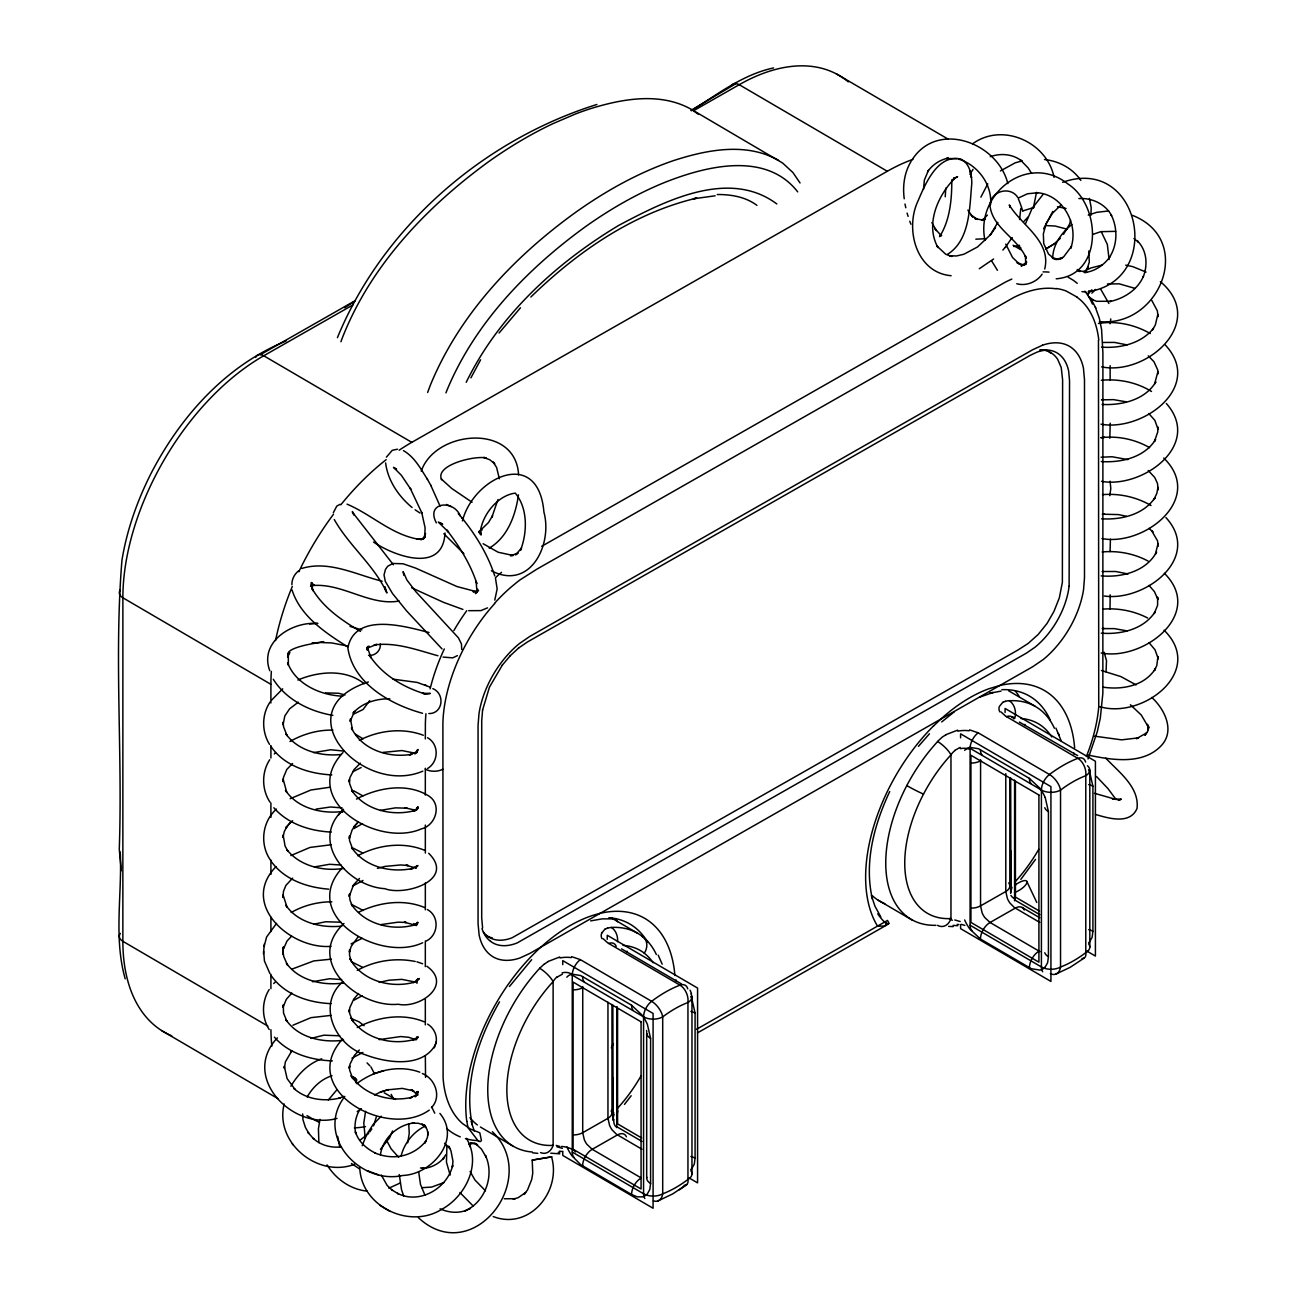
<?xml version="1.0" encoding="UTF-8"?>
<svg xmlns="http://www.w3.org/2000/svg" width="1297" height="1297" viewBox="0 0 1297 1297"><rect width="100%" height="100%" fill="white"/><g stroke="black" fill="none" stroke-linecap="round" stroke-linejoin="round"><path stroke-width="1.5" d="M270.911 931.522L270.911 917.255M270.911 817.321L270.911 803.038M270.911 758.015L270.911 745.726M425.319 966.638L425.335 940.99M425.335 909.862L425.335 883.046M425.319 795.077L425.335 768.246M425.319 738.917L425.384 723.71A166.146 96.529 -59.7 0 1 425.627 717.825A138.536 80.479 -59.7 0 1 425.935 713.723M494.66 603.608A126.166 73.297 -59.7 0 0 443.088 718.635A149.982 87.142 -59.7 0 0 442.893 724.018L443.104 1077.969A126.976 73.767 -59.7 0 0 462.591 1123.607L470.519 1129.103L479.809 1132.784L481.43 1140.549L480.328 1141.636L477.782 1140.841M611.973 1112.81L611.973 1004.494M646.684 1177.968L646.684 1032.898A13.521 7.814 0 0 0 650.591 1038.427L650.591 1183.496L649.797 1189.479L647.365 1193.872A28.518 16.358 60.3 0 1 642.128 1196.904L637.119 1196.807L631.574 1194.472L580.699 1164.657L572.042 1155.919A28.518 16.358 60.3 0 1 566.805 1146.775M691.966 996.988L691.966 1173.931M923.48 189.378L924.372 180.024L928.441 170.361L927.533 171.82C932.332 164.735 939.952 159.709 948.35 158.104L946.534 158.493L957.137 158.688M1089.804 770.191L1089.804 947.118M425.335 1055.693L425.546 1077.385M612.849 1120.138L613.108 1077.92L612.849 1119.538M1010.687 893.341L1010.947 851.043L1010.687 892.725M271.349 671.36A198.003 115.028 -59.7 0 0 270.911 684.33L270.895 702.958M1020.755 208.541L1019.604 219.533M120.248 852.016C122.258 894.087 113.471 937.585 125.193 978.797M416.759 750.347L416.726 752.746L418.056 749.504L414.862 753.914L417.326 751.612L409.317 754.951L411.83 754.254C389.1 758.372 361.863 749.909 351.438 727.893L352.444 729.903L350.482 718.765L350.093 721.391L354.632 711.372L353.043 713.139C362.139 702.812 376.406 698.564 389.83 698.824M416.759 807.836L416.726 809.928L418.023 806.669L415.575 810.576L418.072 808.193L412.608 811.257L415.348 810.447C392.926 816.624 364.879 810.495 351.6 790.149L352.8 791.981L349.671 783.842L349.379 779.529L349.217 782.042L349.931 777.616L354.065 769.559L360.388 763.155M461.732 649.489L461.44 643.896L458.425 637.848L415.883 591.74L406.901 580.018L403.108 571.555L403.821 575.301M631.574 1194.472A13.521 7.863 -59.7 0 1 641.204 1177.935L592.226 1149.304L586.941 1144.343A14.267 8.187 60.3 0 1 584.331 1139.771L582.71 1132.703L582.742 986.547M690.734 996.534A28.518 16.358 60.3 0 1 691.852 998.917L695.079 1013.07L695.079 1158.14L694.284 1164.122L691.852 1168.5A28.518 16.358 60.3 0 1 690.734 1169.586M1039.983 951.658L990.065 922.491L984.78 917.546A14.267 8.187 60.3 0 1 982.169 912.958L980.548 905.89L980.581 759.75M1036.498 192.459L1033.32 208.039M1045.204 797.477L1048.43 811.63L1048.43 956.683L1047.636 962.682L1045.204 967.059M1088.572 769.737A28.518 16.358 60.3 0 1 1089.691 772.12L1092.917 786.258L1092.917 931.327L1092.123 937.309L1089.691 941.703A28.518 16.358 60.3 0 1 1088.572 942.773M990.616 204.569C992.302 184.628 977.76 164.93 958.888 159.207M1090.939 215.302L1091.199 207.666L1089.448 198.409M291.857 584.704C291.776 579.256 294.516 573.663 299.072 570.583M1109.113 259.562L1107.346 244.468L1101.445 232.082M945.237 196.787L945.756 188.114M482.597 709.864L481.722 720.613L481.706 917.936L482.597 927.89M283.443 947.005L282.827 954.17L283.443 947.005L283.216 949.501L287.042 940.974L291.663 936.126M264.118 946.486L266.598 937.018L276.537 923.399M269.922 973.577L264.426 960.98L263.664 951.236M263.437 953.781L264.329 944.005M1069.117 586.179L1069.539 380.686L1068.663 371.185A61.397 35.668 -59.7 0 0 1059.082 354.292A59.192 34.387 -59.7 0 0 1054.558 351.649A61.202 35.554 -59.7 0 0 1040.389 350.401M1106.065 671.878L1106.503 660.676L1104.12 652.213M444.984 532.937C443.136 574.117 394.223 556.089 373.568 542.081M1110.135 380.297L1110.135 365.673M446.881 1146.516L446.46 1162.209L450.14 1175.05M356.059 1082.898L356.529 1079.363L356.253 1082.46L355.232 1078.115L356.48 1081.066L353.384 1077.013L355.654 1078.861L350.725 1075.943M1109.794 495.681L1110.799 488.531L1110.086 481.187M1110.07 323.747L1110.767 318.932M1110.005 609.25L1110.2 594.837M469.887 1146.678L470.519 1142.706M518.46 494.854C515.622 515.039 507.711 537.282 489.196 548.145M319.986 1119.392L318.43 1128.779L318.867 1142.657M1110.07 551.598L1110.427 539.212M284.173 1103.958C274.364 1142.738 317.96 1178.308 354.648 1164.268M380.394 1154.768C382.891 1137.988 397.709 1124.661 414.424 1122.894L412.138 1123.105L418.461 1123.283L424.395 1125.391L421.914 1124.077L425.951 1127.45L424.33 1124.872L427.151 1129.703L428.172 1134.843L428.059 1132.022L427.41 1137.518L424.832 1143.127L426.016 1140.987C413.257 1156.648 392.959 1160.685 374.849 1152.903L375.644 1153.195C366.581 1148.866 358.426 1141.668 355.427 1131.811L355.751 1133.61C353.87 1125.229 355.605 1116.231 360.161 1108.984M1044.734 269.014C1051.478 241.226 1021.598 225.516 1009.261 204.958L1010.071 207.358L1009.828 205.575M421.233 471.184C435.062 430.199 515.849 422.692 518.589 474.848M376.325 1116.944L373.552 1125.877M482.565 710.091L489.455 687.167L502.296 665.15M1088.151 294.808L1089.058 290.852L1088.053 293.933L1091.863 289.782M365.576 1111.318L363.792 1123.105L365.203 1138.134M1109.81 438.256L1110.216 423.195M407.696 1142.852L409.252 1133.27L408.717 1123.915M1070.592 220.295L1069.539 224.203L1063.524 234.271M497.951 499.556L491.952 517.081L492.568 515.784L488.466 522.561L479.355 531.397L481.998 529.906L479.258 531.203M333.313 512.737L336.782 506.106L340.122 504.274M601.63 933.11L605.083 928.976M462.429 520.908C473.551 477.183 538.417 446.492 543.913 512.088C552.814 544.724 530.116 591.027 491.368 570.745M1052.807 211.443L1043.566 228.823M342.765 981.716C316.29 1004.997 335.356 1045.577 365.154 1054.72C386.49 1062.843 421.963 1068.339 435.289 1044.928M435.419 1044.555C438.305 1037.13 434.365 1028.116 427.621 1024.127M434.3 1047.83L436.44 1041.604M494.773 600.122L497.156 588.935L495.486 578.235M401.065 1156.146C404.259 1143.079 413.289 1131.908 425.335 1125.974M337.415 337.674C382.81 226.991 483.311 140.027 596.912 104.473M1025.408 223.959L1032.153 208.347L1042.804 194.745M416.483 925.474L417.699 922.199L415.494 925.247L417.91 922.799L413.435 925.377L416.224 924.453C393.461 931.505 364.781 924.874 351.309 904.155L352.427 906.036L349.979 900.183L349.428 894.022L349.185 896.535L353.481 884.992L359.48 878.458M1088.021 758.923L1097.311 731.605L1100.31 718.116L1102.855 693.295L1102.904 352.93L1101.575 329.422L1099.305 318.219L1095.349 307.194M980.872 197.144L987.779 183.866M614.162 1114.172L613.092 1117.609L612.849 1005.191M1012 887.375L1010.93 890.812L1010.687 777.941M362.171 1145.754L366.678 1134.583L372.969 1124.71L381.205 1116.198M392.569 1130.984L389.554 1137.891L380.459 1149.272M889.693 791.575C874.194 824.633 863.915 862.521 872.395 898.918M470.892 377.881L480.603 359.82M369.742 700.558L363.095 709.491L353.433 714.161M466.207 382.323C498.713 315.641 555.667 263.34 618.572 225.483C664.275 201.165 728.882 168.107 776.838 203.969M994.637 228.726L995.512 227.461L990.114 235.292L997.896 222.354M911.126 161.363C904.301 172.469 902.517 186.022 904.236 198.781M269.192 989.498C261.654 1001.479 261.556 1017.529 269.192 1029.51M269.711 759.75C261.443 772.299 261.718 789.743 270.019 802.195M499.507 1001.851C478.382 1038.573 463.596 1082.249 472.238 1124.856M386.393 457.16L392.261 450.318L397.482 449.2M270.295 701.758C261.589 714.177 261.605 731.589 269.517 744.397M344.791 1096.5C314.441 1135.913 360.08 1185.053 402.832 1175.471C431.739 1174.45 461.781 1139.593 439.894 1113.41M969.913 174.349L973.026 169.34M1085.605 271.089L1088.313 266.793L1087.324 268.414L1089.285 262.091L1088.815 250.97M343.446 809.441C308.654 841.072 347.564 886.435 384.804 888.672C405.215 896.389 455.879 880.096 428.707 853.296M290.885 1086.27C297.921 1074.24 308.329 1063.524 321.705 1058.806M307.194 1096.97C312.642 1087.275 321.234 1079.136 331.967 1075.732M354.94 825.686L352.135 829.95L349.331 838.446L349.525 835.933L349.525 840.521L352.752 849.324L351.6 847.46C364.538 867.044 391.029 873.238 412.981 868.358L410.436 869.152L417.958 865.537L415.494 867.936L417.342 865.731M328.319 1100.034L337.009 1089.626M1035.541 859.376L1020.82 879.382M1002.84 250.078L1005.807 246.689M1011.238 238.843L1012.098 237.578L1005.337 247.387M369.694 1131.924L371.817 1128.925M445.941 1154.703L442.731 1159.064L443.979 1157.799C438.483 1164.058 430.539 1168.386 422.076 1168.305L423.827 1168.305L420.471 1167.948M987.39 215.091L982.396 220.441L984.699 218.545L981.732 219.906L974.906 218.545L977.614 219.42L971.113 215.075L972.863 217.085L967.87 210.114M509.429 986.547L531.64 959.699M624.473 1104.396L631.169 1095.738M912.034 159.904C937.423 119.891 997.879 142.702 1007.834 183.607M417.294 1037.665L415.899 1039.448L418.283 1036.935L412.9 1040.032L415.64 1039.059C393.299 1045.901 365.705 1039.319 351.892 1019.653L352.93 1021.533L349.736 1013.67L349.444 1009.601L349.136 1012.114L349.817 1007.607L353.757 999.095L358.523 993.534M1042.156 274.121C1036.708 282.114 1026.17 286.329 1016.751 283.751M431.415 1107.622C441.985 1097.116 435.306 1078.682 422.352 1073.511M499.053 333.037L520.47 307.794M342.732 867.32C297.97 915.309 379.664 963.152 422.692 942.741M274.332 753.995L275.499 752.6M342.635 1038.929C296.446 1089.788 387.544 1140.16 429.258 1110.102M271.576 700.153L282.714 688.82M502.247 665.215L510.37 655.601M342.992 752.552C298.391 800.152 377.767 848.011 421.233 828.929C435.792 825.573 442.358 804.497 428.675 795.92C407.145 782.496 377.816 787.457 356.48 799.098M276.456 809.085C261.978 821.795 259.481 844.898 270.733 860.478M285.632 828.037L291.274 821.568L285.632 828.037L286.977 826.481L284.254 831.604L283.005 837.489L283.151 834.96L285.064 846.049L287.966 851.367L286.864 849.632C299.915 866.218 323.585 871.681 343.689 868.39M918.438 746.342L929.463 733.762M343.381 809.506L338.501 814.986M358.28 936.612L351.179 946.437L349.396 952.144L349.655 949.663L349.525 955.208L351.082 960.688L349.931 958.678C362.074 981.57 392.715 989.108 416.272 981.634L413.5 982.575L419.336 978.522L416.856 981.083L417.926 978.651L416.742 981.942L416.661 979.624L416.953 983.304M343.948 923.496C303.936 960.623 357.405 1008.207 398.244 1004.251C419.693 1008.904 453.22 985.023 426.843 966.233M276.066 866.574C239.086 904.414 290.771 949.696 331.059 946.34M494.53 603.332L498.259 599.295A127.592 74.124 -59.7 0 1 511.618 586.649L516.952 582.256A105.997 61.575 -59.7 0 1 520.113 579.824L536.99 569.107L1013.654 297.532A125.469 72.891 -59.7 0 1 1056.001 288.777M990.584 234.611L977.549 246.949L963.882 254.244L956.521 255.963L949.582 255.768L951.868 256.449L945.74 254.261L936.629 245.765L937.99 247.565C924.874 224.381 937.926 194.988 955.322 177.721L952.76 179.667L957.624 176.7L954.641 177.916M1024.16 221.187L1027.986 217.085M277.412 1037.843C240.172 1076.834 292.636 1130.919 336.993 1118.436M290.804 1051.899L291.841 1050.846L285.372 1061.854L284.351 1068.388L284.286 1066.296L287.107 1078.601L295.084 1089.48L294.03 1088.572C306.368 1099.678 324.509 1101.883 340.187 1097.943L338.793 1098.381L343.916 1096.37M1091.863 293.171L1095.543 289.442M273.732 983.548L275.045 982.218M933.483 726.061L940.698 719.203A147.712 85.829 -59.7 0 1 988.784 688.788L999.76 685.513A147.372 85.618 -59.7 0 1 1074.629 747.737M291.825 993.064L286.28 999.403L283.054 1007.331L283.313 1004.835L283.524 1013.054L286.945 1021.436L285.891 1019.588C298.083 1037.973 322.969 1043.047 343.608 1040.178M532.208 1160.102L551.647 1156.843L532.208 1160.102L532.759 1173.088L531.738 1179.443L527.539 1189.916L524.264 1194.229L525.707 1192.527L518.038 1197.747L513.174 1199.093L515.185 1198.72L504.29 1198.768M530.846 297.029C577.246 251.861 633.082 213.146 696.862 198.052L693.409 198.798L715.15 195.798M427.621 768.489C438.856 761.712 439.213 744.251 427.556 737.734M292.571 763.495L286.815 769.429L283.476 777.357L283.005 781.605L283.119 779.059L286.669 792.127L285.47 790.327C297.597 808.582 322.467 814.273 343.121 811.419L340.754 812.084L343.786 811.225M510.256 655.715L518.784 647.868M359.301 1050.003L354.405 1055.385L350.077 1064.01L349.217 1068.339L349.574 1065.842L349.655 1070.252L352.768 1078.585L351.763 1076.672C364.862 1095.365 390.592 1102.628 412.251 1097.181L409.82 1098.105L417.326 1094.328L418.007 1091.474L417.099 1094.717L416.775 1091.636L417.342 1095.09L416.029 1092.333L417.91 1095.025L411.262 1089.61L413.808 1090.923L402.313 1088.394L387.641 1089.837L380.264 1092.106L388.484 1089.561L387.641 1089.837M541.011 947.053L543.297 945.01A147.453 85.667 -59.7 0 1 599.619 913.493M368.624 1133.432L359.836 1140.387M1053.861 244.112L1045.852 248.992L1053.861 244.112L1060.314 238.324M292.668 878.118L285.907 885.397L283.476 891.315L282.924 897.508L283.103 894.979L286.994 907.057L285.875 905.241C297.856 922.88 321.591 928.214 341.743 926.123M501.55 572.334L500.804 572.966A139.687 81.16 -59.7 0 0 495.438 577.716M1071.857 224.527C1061.546 232.747 1052.726 244.809 1052.71 258.476M1061.335 204.699L1052.548 213.162L1046.225 223.424L1043.339 233.882L1043.728 243.609L1048.527 254.082L1054.704 259.124L1052.207 257.795L1058.806 259.368L1055.79 259.465L1062.519 257.584L1060.2 259.043L1063.735 256.741L1071.533 246.333L1070.69 248.311C1079.477 224.916 1062.373 193.626 1036.222 192.702L1037.843 192.702L1027.435 193.788L1018.68 197.874M993.615 258.978L979.284 268.738M290.155 822.865L292.684 820.79M544.254 964.06L539.698 968.275A13.537 3.907 42.7 0 1 553.122 981.683L553.122 1145.381A13.521 10.263 86.7 0 1 540.573 1152.579M941.703 721.943L954.17 711.923M457.419 655.634L452.75 657.855L443.071 657.093M556.964 977.192L562.347 974.209M954.803 750.379L960.185 747.396M362.09 938.315L351.098 943.892M356.837 1083.66C374.12 1070.203 398.876 1064.48 419.806 1072.197M362.917 1052.434L351.957 1058.157M1000.409 170.945L1015.259 162.79L1022.376 160.877M657.984 1200.925L672.689 1193.921L686.81 1184.501M1084.097 958.094L1070.171 967.319L1055.823 974.112M362.56 823.595L353.951 828.54M679.401 1189.771L686.259 1184.891M469.092 1208.95L470.26 1208.415L464.585 1211.106C485.078 1202.449 494.838 1175.585 485.467 1155.53L486.229 1157.216L481.382 1149.012L475.14 1143.354L477.572 1144.781L471.265 1142.884M362.998 880.452L352.508 886.127M357.178 1111.594L361.377 1108.708M426.227 941.055C438.548 935.04 439.748 916.217 427.329 909.537M469.109 1144.684L471.508 1143.046L468.639 1144.392L474.507 1143.014M518.605 647.997L527.539 641.918L1030.191 355.362C1037.649 351.892 1037.503 351.357 1045.82 350.06M362.09 995.788L353.87 1000.246M298.31 702.18L289.685 708.746L284.837 715.895L283.07 724.796L283.119 722.267L283.605 726.936L287.075 735.642L285.859 733.891C297.953 750.866 321.251 756.621 341.111 754.497M691.204 110.78C717.403 94.405 742.727 74.513 773.612 67.914M344.613 307.746L354.648 301.358M972.62 143.805C1002.451 122.015 1047.036 142.022 1054.088 177.365M290.155 798.725L310.907 790.003L329.406 787.311M361.133 767.532L352.881 771.699M290.852 855.582L310.032 847.427L331.14 844.752M357.794 855.761C377.686 844.785 403.172 841.51 424.508 850.248M1002.921 702.18L999.468 706.314A26.734 11.9 11.8 0 0 999.825 711.875M691.139 110.277L736.031 83.543M358.62 912.261C378.708 902.226 403.626 898.724 424.735 907.592M289.944 741.527C302.898 734.07 317.895 729.773 332.891 730.13M260.535 354.616L354.778 300.872M352.897 304.957L263.745 355.783A12.37 7.101 60.3 0 0 255.655 357.437M693.782 110.618L739.225 84.694A197.906 114.979 -59.7 0 1 848.287 81.873M399.136 450.221A198.003 115.028 -59.7 0 1 411.798 442.342L887.294 171.269A198.003 115.028 -59.7 0 1 912.926 159.353M696.521 1029.315L887.488 920.432L889.094 923.415M697.527 1032.866L888.672 923.902M541.708 546.313L1005.386 282.114A137.709 80.009 -59.7 0 1 1011.838 279.082M945.999 734.621L957.608 730.179M548.177 961.434L559.769 956.975M359.334 740.392C378.659 730.243 402.67 727.504 423.325 735.253M357.291 970.383C374.655 960.623 395.731 957.494 415.235 961.482M357.291 1027.516C377.362 1016.864 402.767 1012.925 424.184 1021.793M478.577 590.638L475.594 592.194L477.636 590.751L475.448 593.604L477.734 589.227L477.037 592.47L476.112 581.299L476.842 583.634C470.519 564 459.365 546.215 446.784 530.019L448.535 532.094L438.273 522.043L442.666 524.134L439.31 522.545M487.526 607.871L480.895 610.611L468.687 610.676M291.177 912.504C303.498 905.468 317.668 901.788 331.854 901.804M400.238 1182.994L388.808 1188.214M292.911 1025.246L310.94 1017.659L331.043 1015.389M286.037 341.03C225.629 365.657 180.137 416.921 150.776 473.956C137.142 501.096 126.895 530.068 121.967 560.093C114.039 656.104 122.664 753.006 119.275 849.243L121.302 870.709M374.476 1095.008L380.605 1091.993M292.36 968.972L313.761 960.931L331.432 959.148M443.996 1182.54L431.674 1187.079L421.882 1187.695M1083.498 271.478L1090.972 267.96L1101.915 265.123M947.296 254.455C970.205 240.415 969.475 207.488 971.777 183.671C971.875 174.592 969.702 163.341 960.688 159.012C937.407 153.986 925.069 184.547 917.806 201.408C904.82 229.342 916.298 272.727 951.139 275.71M297.872 680.033C318.559 671.214 345.813 668.798 364.214 683.746M1062.616 182.31C1140.355 154.505 1164.982 279.974 1088.28 291.695M1042.496 345.213L1032.72 349.72L529.825 636.422L519.4 643.571A73.621 42.769 -59.7 0 0 496.086 670.014A70.832 41.147 -59.7 0 0 490.623 679.336A73.394 42.639 -59.7 0 0 478.998 713.593L478.058 725.331L478.058 923.545L479.112 934.91A73.621 42.769 -59.7 0 0 490.574 955.127A70.832 41.147 -59.7 0 0 495.989 958.305A73.394 42.639 -59.7 0 0 520.065 957.932L529.825 953.425L1032.72 666.723L1043.161 659.589A73.621 42.769 -59.7 0 0 1066.458 633.131A70.832 41.147 -59.7 0 0 1071.922 623.808A73.394 42.639 -59.7 0 0 1083.562 589.551L1084.487 577.813L1084.487 379.599L1083.449 368.235A73.621 42.769 -59.7 0 0 1071.971 348.034A70.832 41.147 -59.7 0 0 1066.556 344.856A73.394 42.639 -59.7 0 0 1042.496 345.229M979.462 697.235L993.064 692.485L989.708 693.214L1001.041 691.123M940.033 235.908L941.687 235.324L939.547 236.605C950.231 220.393 951.917 197.922 951.787 179.78M1092.982 234.352L1100.845 231.66L1115.663 231.352M310.94 1038.427L323.861 1035.184L339.619 1035.784M1088.28 215.156L1096.662 212.335L1108.659 210.941M1120.738 799.406L1118.111 800.298L1121.386 799.228L1112.388 798.822L1115.225 799.228L1094.457 793.294M399.136 601.014C369.45 606.429 341.76 582.207 311.393 585.693L314.474 585.012L310.534 586.212L313.177 584.088L310.761 586.179L312.382 582.985L311.264 585.871L311.377 582.466L312.934 590.67L311.669 587.865C322.515 607.239 341.743 620.388 360.485 631.412M383.993 1070.641L373.082 1074.062M1023.365 210.746L1033.985 207.455M301.715 568.475C328.773 560.077 356.205 574.766 382.177 581.234M422.822 771.148C362.836 796.909 282.26 710.124 368.38 681.946M379.146 982.413L388.857 980.224L401.827 979.365L414.845 981.975M379.162 1039.643L400.724 1036.546L408.782 1037.308L416.142 1039.854M380.118 810.414L395.472 807.853L407.112 808.193L405.004 807.853L413.597 809.782M990.26 156.678C1000.392 153.062 1012.357 153.921 1021.112 160.52L1020.253 159.79L1028.197 167.994L1031.537 173.312M314.425 866.931L329.535 864.288L341.079 865.034M312.431 981.748L329.681 978.732L341.711 979.608M465.85 1210.506C457.452 1213.506 448.081 1212.468 440.056 1208.836M313.955 924.161L325.66 921.762L340.884 922.216M313.55 752.633L330.638 749.763L343.624 751.044M377.395 868.39L385.128 866.396L400.627 864.953L408.231 865.504L406.026 865.196L416.159 868.163M1005.272 701.223L1009.131 700.639A13.537 10.279 86.7 0 1 1014.708 718.522M607.434 928.036L611.292 927.452A13.521 10.263 86.7 0 1 617.583 941.719M599.619 913.461L600.154 913.331A147.242 85.537 -59.7 0 1 674.894 975.522M1013.962 246.543L1019.588 245.311M428.821 713.577C443.136 713.804 445.244 693.717 432.841 688.642M316.063 809.101L330.622 806.993L342.084 807.901M380.929 924.599L398.033 922.183L406.35 922.459L404.307 922.199L416.353 925.491M426.713 694.106L430.361 693.425L422.563 693.279L425.578 694.09C403.691 687.54 382.388 675.007 369.645 655.601L371.023 657.774L367.278 647.09L367.424 650.283L368.121 646.279L366.759 649.392L369.305 646.23L366.889 648.305L376.714 644.382L374.087 644.966C395.958 641.934 417.196 650.04 437.964 655.763M382.761 752.422L401.892 750.558L415.056 753.184M317.343 623.435C291.857 621.474 259.043 641.804 269.76 670.695M312.966 643.15L311.912 643.231C349.46 639.599 286.41 643.847 287.885 654.531L289.815 652.488L287.626 657.076L288.291 654.207L288.372 665.118L287.577 662.67C295.7 684.411 320.926 695.484 342.862 696.165M986.142 238.713L975.83 239.183M590.67 920.886L602.213 918.86L613.773 918.892M1103.731 399.525L1101.542 399.849L1113.572 399.638L1126.315 401.843M343.397 983.013C323.083 985.882 298.926 980.743 286.41 963.233L287.48 965.049L283.703 956.44L283.054 951.641M1098.494 323.472C1116.263 320.57 1134.81 324.688 1150.342 333.572M1101.202 437.673C1117.803 435.679 1135.118 439.294 1149.58 447.66M1100.942 437.721L1104.639 437.235M1101.104 457.225L1112.096 456.755L1127.904 459.624M1107.427 283.978L1119.279 283.848L1134.859 288.339M1102.11 571.523L1115.647 571.491L1128.082 573.955M1104.428 513.952L1102.288 514.196L1118.354 514.585L1126.461 516.271M1102.093 551.955C1117.868 550.495 1134.081 553.56 1148.056 561.05M368.526 655.309C374.963 656.282 381.107 650.462 380.297 644.009M476.096 591.464L473.048 591.724L476.129 591.594L457.014 586.568L415.526 568.054L403.075 563.79L392.813 563.465L387.706 566.27L385.485 569.383L384.025 574.928L385.29 581.348L392.537 593.572L406.674 610.984L442.05 648.97M1104.298 628.461L1102.191 628.623L1114.366 628.623L1127.028 630.877M317.878 623.387L309.561 623.97M1101.331 380.28C1118.646 378.643 1136.642 382.275 1151.493 391.467M1103.147 342.457L1114.561 342.424L1127.077 344.905M1102.645 609.136C1118.111 607.871 1133.902 610.871 1147.699 618.02M1102.45 494.66C1119.279 493.233 1136.448 496.962 1151.023 505.522M325.596 692.906L338.63 693.247L345.018 694.997M1056.18 278.823C1103.423 275.045 1101.558 205.364 1067.755 183.866C1027.889 152.333 975.02 193.837 984.99 240.448M341.435 1146.872C331.254 1148.153 320.667 1145.3 313.063 1138.263L313.939 1139.252L307.956 1132.411L308.864 1133.448L305.379 1127.352L302.947 1119.684L302.655 1113.928M1078.893 198.571C1091.75 197.663 1105.352 203.905 1111.545 215.529L1111.124 214.735C1117.917 228.159 1117.625 245.311 1109.097 257.925L1109.713 257.114C1103.731 265.269 1094.668 271.559 1084.422 272.548L1086.821 272.321L1077.369 270.246L1079.931 271.559L1077.272 269.549M1104.298 596.02C1144.716 601.824 1202.822 557.872 1165.938 517.584M717.225 194.518C731.038 194.42 745.613 196.852 756.913 205.348M393.023 679.174L417.148 682.417L429.972 687.07M1101.964 538.579C1144.213 546.621 1205.367 498.615 1163.766 458.036M1101.607 518.8C1121.111 520.032 1143.532 514.763 1155.011 497.659L1153.908 499.572L1156.811 493.444L1157.962 487.364L1158.189 489.796L1157.475 483.441L1154.719 477.426L1148.218 470.503M321.526 642.55L331.756 642.939L348.423 646.198M1102.077 404.453C1121.792 405.475 1145.056 399.995 1155.838 381.918L1154.622 383.847L1157.962 371.477L1158.108 373.909L1157.637 369.758L1153.957 361.717L1148.267 355.848M1101.007 424.184C1142.657 431.885 1204.216 386.765 1165.338 345.051M460.289 515.93C453.383 498.923 425.286 502.312 436.359 522.886M948.642 926.382L953.165 926.593M550.803 1153.195L559.85 1153.827M1101.283 461.57C1121.127 462.883 1144.505 457.501 1155.611 439.488L1154.443 441.418L1157.767 431.901L1157.864 426.94L1158.059 429.356L1154.881 420.39L1148.866 413.597M1099.434 321.607C1159.842 327.59 1195.153 240.058 1132.459 215.351M1101.542 481.333C1142.317 488.823 1203 444.984 1166.36 403.497M331.092 1003.635C308.556 1002.776 284.27 994.653 270.992 975.376M1046.371 225.597L1055.093 226.018L1067.399 229.261M332.372 1060.881C311.215 1060.152 288.712 1053.634 274.413 1037.162M1101.283 633.147C1121.046 634.768 1143.986 629.272 1155.27 611.6L1154.233 613.578L1157.605 605.261L1157.621 597.171L1157.929 599.538L1154.46 591.659L1148.98 585.385M331.789 774.893C309.01 773.823 283.994 765.895 270.733 746.148M1101.218 652.975C1143.046 661.292 1205.318 613.984 1164.398 573.323M476.761 1140.566L472.659 1140.16A139.363 80.965 -59.7 0 1 465.428 1138.636M331.384 832.09C310.291 831.085 288.064 824.146 273.878 807.772M953.133 925.361L957.608 925.75M1081.909 291.647L1085.881 291.938M1044.49 159.547C1058.725 160.958 1072.765 168.432 1080.839 180.429M1101.558 347.11C1120.186 348.553 1141.36 343.527 1153.471 328.352L1152.384 330.054L1155.319 325.044L1157.848 314.344L1158.026 316.679L1157.346 310.842L1151.785 300.418M1101.153 575.868C1121.71 577.7 1146.208 571.442 1156.6 551.987L1155.465 554.03L1158.01 543.702L1158.286 546.118L1157.54 540.849L1151.606 530.684L1152.984 532.062L1149.061 528.349M1101.607 366.889C1147.618 376 1207.718 321.543 1160.361 281.627M1103.082 687.167C1121.954 690.02 1144.7 686.032 1155.449 668.587L1154.427 670.581L1156.778 665.604L1157.945 656.541L1158.286 658.925L1155.06 649.862L1149.093 642.728M1099.613 706.638C1142.349 719.559 1205.999 671.408 1164.074 630.196M558.277 1152.401L559.769 1152.547M532.645 1152.822L537.801 1153.357M328.692 889.158C307.454 887.521 284.935 879.95 271.835 862.213M1056.131 288.501L1058.709 288.907A121.059 70.33 -59.7 0 1 1066.118 290.982L1077.094 297.094M969.54 729.871L978.165 732.805L1049.484 774.504A13.537 6.404 52.8 0 1 1060.541 790.084L1060.541 967.027A13.537 8.917 69.1 0 1 1050.343 973.707M571.701 956.683L580.326 959.618L651.645 1001.316A13.537 6.404 52.8 0 1 662.702 1016.897L662.702 1193.824A13.537 8.917 69.1 0 1 653.396 1200.876M422.53 713.285C390.689 704.595 352.946 683.487 347.855 647.868C354.973 611.827 405.037 626.305 429.031 632.531M332.875 715.36C309.643 711.437 286.07 699.732 273.294 679.255M367.083 1191.116C350.466 1189.495 335.696 1178.908 327.055 1164.884M1057.493 206.758L1066.069 208.477M1088.313 755.113C1112.113 760.058 1142.884 765.214 1161.399 745.516C1175.325 730.551 1164.479 709.037 1151.801 697.446M1094.587 736.177L1121.646 739.857L1138.555 737.847L1136.383 738.706L1146.743 732.837L1144.846 735.269L1147.715 731.232L1148.818 726.742L1148.267 729.692L1147.44 724.326L1148.348 727.017L1141.279 715.02L1130.384 704.757M1125.715 265.155L1132.784 266.647L1146.013 272.062M493.217 1216.554C529.289 1230.577 561.682 1191.457 551.565 1156.924M350.044 626.419L361.847 629.888M1101.445 670.517L1120.884 676.596L1136.091 684.897M562.347 1148.331L556.964 1146.791M960.185 921.519L954.803 919.978M953.749 177.738L954.576 177.981M1019.377 722.089L1077.645 755.616M621.539 948.885L681.622 984.018M1095.414 814.419C1108.449 818.277 1130.044 824.908 1137.031 808.453C1139.56 787.166 1118.792 772.023 1105.757 758.145M888.007 923.788L886.483 923.156M347.045 504.16C371.623 514.471 392.051 535.207 419.32 539.341L416.564 538.952L423.714 538.612L420.747 539.73L425.221 536.893L422.935 539.357L425.513 533.472L424.719 536.31L425.108 527.83L421.671 512.299L422.06 513.353L410.192 488.223L410.776 489.261L401.373 475.302L393.494 467.342L396.525 469.141L394.888 468.428M462.899 609.428L443.639 602.392L411.652 587.8M351.357 961.742L362.333 967.14M352.346 904.868L363.209 910.462M350.547 1018.258L358.961 1021.76L364.149 1025.716M416.904 961.79L422.611 963.768M352.476 847.816L362.609 852.956M366.938 1170.607L378.497 1174.823M359.772 1167.705C361.052 1206.34 409.09 1229.394 441.207 1209.631C465.51 1196.774 482.095 1163.604 466.369 1138.328M478.755 1141.247L478.885 1141.49A48.783 2.027 51.1 0 0 478.577 1141.198L478.301 1140.809M425.157 684.978L426.389 685.513M353.659 790.781L362.884 795.904M451.113 506.641L446.508 504.468M481.252 533.262L478.723 532.046L481.284 534.623L479.728 531.77L480.895 534.899L480.425 530.749L480.085 533.959C481.349 515.379 497.756 495.227 515.282 493.136C527.976 508.262 527.409 532.645 520.454 550.414L521.524 548.064L515.525 554.889L518.07 553.154L510.467 555.732L513.19 555.489L498.161 552.246L483.116 543.719M355.573 734.297L363.047 738.852M885.867 922.832L884.797 922.232L885.624 922.799M1045.204 797.477A28.518 16.358 60.3 0 0 1039.951 788.333L1029.413 778.411L978.538 748.742L969.88 747.364A28.518 16.358 60.3 0 0 964.644 750.379M964.644 919.962A28.518 16.358 60.3 0 0 969.88 929.122L980.435 939.028L1031.31 968.697L1039.951 970.091A28.518 16.358 60.3 0 0 1045.204 967.059M650.591 1038.427L647.365 1024.29A28.518 16.358 60.3 0 0 642.128 1015.129L631.574 1005.224L580.699 975.555L572.042 974.16A28.518 16.358 60.3 0 0 566.805 977.192M800.054 182.974L792.905 172.517L782.642 163.049L691.836 109.629C660.967 91.99 623.241 98.572 590.962 108.526A403.983 234.708 -59.7 0 0 575.365 114.023L553.187 123.539A437.413 254.131 -59.7 0 0 488.726 161.606C426.551 206.855 370.618 265.512 342.262 338.079A138.698 80.576 -59.7 0 0 340.916 341.76M778.557 160.342C746.148 141.957 706.638 149.787 673.094 160.747A430.685 250.224 -59.7 0 0 575.463 212.465C514.342 256.53 459.819 313.906 430.701 384.317A140.481 81.614 -59.7 0 0 427.653 392.472M1068.112 277.185L1072.846 280.006A137.401 79.83 -59.7 0 1 1077.256 283.362M347.774 646.944C325.547 632.855 300.401 616.351 292.052 589.989M836.468 73.929L947.929 139.022M1008.742 690.863L1035.217 706.314M884.619 922.135L882.819 920.286A134.807 78.323 -59.7 0 1 877.729 913.85M887.294 171.269L739.225 84.694A12.37 7.101 60.3 0 0 731.151 86.364M1013.07 245.214L1020.739 249.689M1001.008 711.94L1005.629 716.122L1077.839 758.356A13.521 7.863 -59.7 0 1 1085.605 762.052M978.165 732.805A13.521 7.863 -59.7 0 0 970.091 748.32L1041.41 790.019A13.521 7.814 0 0 0 1060.541 790.084A109.337 63.521 -59.7 0 1 1085.784 775.687A13.521 7.814 0 0 0 1087.47 765.749M411.798 442.342L263.745 355.783A197.906 114.979 -59.7 0 0 122.875 597.755L122.858 941.298A197.906 114.979 -59.7 0 0 171.69 1035.817M1039.497 911.143L1015.421 897.054L1015.421 782.14M1014.594 780.081L1014.594 899.891L1039.854 914.661M1022.101 907.462L1039.805 917.806M1039.789 922.426L1014.351 907.527L1010.023 903.15A14.267 8.187 60.3 0 1 1007.412 898.578L1005.791 891.509L1005.791 773.628M1086.951 951.123L1095.414 956.084L1095.414 761.274L1005.078 708.454L1005.078 712.475M970.091 748.32L970.091 925.247L1041.41 966.962A13.521 7.814 0 0 0 1060.541 967.027A109.337 63.521 -59.7 0 0 1085.784 952.647A13.521 7.814 0 0 0 1088.734 944.021M878.393 900.296L911.921 919.93M270.911 684.33L122.858 597.771A12.37 7.15 0 0 1 120.329 589.859M611.114 917.757L637.897 933.418M603.17 938.736L607.79 942.919L680.001 985.153A13.521 7.863 -59.7 0 1 687.767 988.865M580.326 959.618A13.521 7.863 -59.7 0 0 572.253 975.117L643.571 1016.816A13.521 7.814 0 0 0 662.702 1016.897A109.337 63.521 -59.7 0 1 687.945 1002.5A13.521 7.814 0 0 0 690.896 993.891M641.658 1137.955L617.583 1123.867L617.583 1008.953M616.756 1006.894L616.756 1126.704L642.015 1141.457M641.95 1149.239L616.513 1134.324L612.184 1129.963A14.267 8.187 60.3 0 1 609.574 1125.374L607.953 1118.306L607.953 1002.257M689.112 1177.935L697.575 1182.88L697.575 988.071L607.239 935.267L607.239 939.287M572.253 975.117L572.253 1152.06L643.571 1193.759A13.521 7.814 0 0 0 662.702 1193.824A109.337 63.521 -59.7 0 0 687.945 1179.443A13.521 7.814 0 0 0 690.896 1170.818M480.393 1127.012L512.672 1145.916M384.155 1092.755L395.585 1099.434M267.83 1026.073L122.858 941.298A12.37 7.15 0 0 1 120.329 933.402M277.817 1098.575L161.574 1030.548M307.016 1115.647L312.172 1118.663A198.003 115.028 -59.7 0 0 319.289 1122.213M359.285 1168.727L351.438 1163.474M403.448 450.643C414.602 456.982 420.812 469.011 427.507 479.436M379.972 1205.318L390.008 1211.382M415.121 509.802L420.017 513.028M691.836 109.629L698.499 114.379M472.043 502.247L451.778 488.499L441.256 478.966L441.742 479.744C434.284 465.315 474.005 455.442 486.099 457.922L483.781 457.452L489.861 459.803L494.757 463.791L493.071 462.04L496.589 467.423L499.377 478.804M473.308 1206.161L459.916 1192.543M444.612 1143.257L449.816 1148.429L448.584 1146.191L450.967 1150.779L452.961 1161.237L452.377 1167.138L452.685 1165.403C447.287 1188.376 419.515 1204.767 397.531 1193.337L398.536 1193.937L391.402 1189.673L392.472 1190.306L387.138 1185.442L381.334 1175.082M485.5 1190.857L474.961 1180.011L470.098 1171.499M1020.869 247.905L1017.967 245.652L1020.139 247.889M1133.967 238.599L1138.393 242.085L1137.534 241.047C1146.986 250.418 1147.975 265.301 1143.111 277.185L1143.451 276.229C1137.615 289.896 1123.996 298.505 1109.859 301.585L1111.286 301.261L1096.597 301.309L1090.907 299.056L1093.436 300.304L1089.188 296.932M413.759 923.545L415.98 925.361M418.364 1217.656C473.032 1268.498 541.222 1178.292 492.39 1131.746M463.888 553.706L443.817 533.699M412.073 507.5C398.649 496.362 387.771 480.555 385.614 462.932M940.649 235.033L934.78 228.402L936.369 230.574L931.878 222.614M477.62 1140.176L467.958 1127.612L466.871 1121.37M398.746 1157.378L391.143 1148.883L386.798 1140.744M1096.468 776.465L1107.914 788.544L1116.15 799.617M1017.837 197.533C1010.12 185.179 989.465 191.502 990.033 206.061C992.74 228.385 1018.129 238.405 1026.203 258.298L1025.408 255.866L1025.781 264.556L1026.413 261.394L1024.727 264.701L1026.689 262.205L1021.242 266.047L1024.29 264.588L1020.934 265.026L1024.095 265.107L1017.01 262.659L1019.491 264.085L1012.568 257.552L1005.759 244.112M367.067 1062.908L369.921 1065.858M292.263 1143.857L293.171 1144.878M461.7 517.616C475.821 534.996 487.834 554.532 494.757 575.917M458.295 513.58L463.467 519.675M1100.796 289.361L1108.886 303.482M393.396 564.779L352.362 512.088L354.081 515.055L352.411 511.537M797.72 191.875C765.7 150.744 705.373 166.194 664.015 182.715A422.676 245.571 -59.7 0 0 585.223 226.862C527.198 268.982 474.799 323.131 446.995 390.17A129.052 74.983 -59.7 0 0 445.941 392.894M997.442 270.327L991.605 260.859M370.942 1066.912L374.249 1073.3M1027.062 881.96L1036.789 902.485M690.053 990.195L691.479 993.421M430.734 485.208L440.056 506.073M334.269 519.53C349.088 545.842 374.298 565.395 386.911 592.972L384.901 586.844L385.809 591.464M426.924 478.415L431.042 485.743M880.825 916.995L874.972 906.214L871.373 895.627M1095.754 307.973L1090.972 298.861L1091.409 299.672M886.5 923.788L884.603 926.058L877.583 926.188A147.307 85.586 -59.7 0 1 933.451 725.996M391.191 1094.376L393.704 1099.207M424.93 1195.121L420.504 1184.485L418.704 1172.018M1055.92 728.136L1061.141 740.782M1058.336 733.389L1059.163 735.172M658.163 955.095L662.183 964.157M909.732 221.22L910.948 224.251M403.691 1195.915L401.535 1189.754L399.265 1174.515M471.233 1121.613L474.264 1131.146M907.089 213.097L908.111 216.388M339.733 1146.743L337.658 1136.367M904.998 204.034L905.792 207.747M646.555 1030.499L646.765 1031.731M1098.462 340.073L1098.737 706.897A127.025 73.799 -59.7 0 1 1086.383 756.459M416.645 1036.903L416.807 1039.01M425.335 825.07L425.335 853.053M425.319 999.63L425.335 1024.873M270.911 988.622L270.911 974.355M1009.812 777.681L1009.812 885.997M960.591 737.847L960.591 733.826L1050.927 786.63L1050.927 981.44L960.591 928.636L960.591 924.615M950.96 754.87L950.96 918.552A13.537 10.279 86.7 0 1 937.536 925.328M616.869 1006.715L616.869 1109.016A13.537 3.907 42.7 0 1 616.869 1112.939M562.752 964.644L562.752 960.623L653.088 1013.443L653.088 1208.253L562.752 1155.432L562.752 1151.428M270.911 860.154L270.911 874.421M1015.227 885.008A9.906 3.356 -33.6 0 1 1027.062 882.171A9.906 3.356 -33.6 0 1 1014.546 892.449M275.564 640.523A198.003 115.028 -59.7 0 1 292.328 586.422M298.861 571.75A198.003 115.028 -59.7 0 1 333.491 514.26M340.803 504.841A198.003 115.028 -59.7 0 1 386.166 459.657M1018.291 198.749A198.003 115.028 -59.7 0 1 1022.749 211.233M365.495 1126.639A198.003 115.028 -59.7 0 1 354.357 1127.92M271.867 1046.128A198.003 115.028 -59.7 0 1 270.927 1029.688M490.412 941.217A61.202 35.554 -59.7 0 1 481.981 928.603M490.574 941.33A59.192 34.387 -59.7 0 0 495.097 943.973A61.202 35.554 -59.7 0 0 517.244 942.903L1026.284 653.202L1034.99 647.235A61.397 35.668 -59.7 0 0 1054.477 625.122A59.192 34.387 -59.7 0 0 1059.033 617.34A61.202 35.554 -59.7 0 0 1069.101 586.195M442.828 769.186A12.37 7.15 0 0 1 425.335 769.121M460.289 1136.885A139.363 80.965 -59.7 0 1 446.638 1128.439M434.771 1113.183A139.363 80.965 -59.7 0 1 431.82 1106.892M1084.843 291.177A137.401 79.83 -59.7 0 1 1092.479 304.098M1043.096 271.884A137.709 80.009 -59.7 0 1 1049.03 272.127M430.134 688.853A138.536 80.479 -59.7 0 1 444.304 648.938M453.901 630.537A138.536 80.479 -59.7 0 1 466.725 610.709M1046.436 350.222A57.814 33.592 -59.7 0 1 1050.619 353.011M492.39 937.909A57.814 33.592 -59.7 0 1 485.402 934.991M1015.065 690.717A134.937 78.387 -59.7 0 1 1019.393 696.716M615.54 919.135A135.634 78.809 -59.7 0 1 617.502 921.697M1001.851 689.68A134.807 78.323 -59.7 0 1 1050.359 720.305M608.909 917.692A134.775 78.29 -59.7 0 1 647.576 942.141M466.774 1121.37A147.242 85.537 -59.7 0 1 540.898 947.102M1077.013 297.224A124.48 72.324 -59.7 0 1 1098.77 339.846M982.007 754.935A13.521 7.863 -59.7 0 1 980.435 749.779M1029.413 967.675A13.521 7.863 -59.7 0 1 1039.043 951.139M980.435 939.028A13.521 7.863 -59.7 0 1 990.065 922.491L1015.292 908.111A13.521 7.863 -59.7 0 1 1024.257 909.991M1048.43 956.683A13.521 7.814 0 0 1 1044.782 952.76M1030.985 783.566A13.521 7.863 -59.7 0 1 1029.413 778.411M1048.43 811.63A13.521 7.814 0 0 1 1044.782 807.691M1024.922 724.407A13.521 7.863 -59.7 0 1 1024.889 725.428M1073.9 753.054A13.521 7.863 -59.7 0 1 1073.867 754.06M1088.734 784.604A13.521 7.814 0 0 1 1092.917 786.258M1088.734 929.657A13.521 7.814 0 0 1 1092.917 931.327M970.967 908.143A13.521 7.814 0 0 0 980.548 905.89L1005.791 891.509A13.521 7.814 0 0 0 1008.742 882.884M980.548 760.82A13.521 7.814 0 0 1 970.967 763.074M627.083 951.22A13.521 7.863 -59.7 0 1 627.051 952.241M690.896 1156.47A13.521 7.814 0 0 1 695.079 1158.14M676.061 979.851A13.521 7.863 -59.7 0 1 676.029 980.872M690.896 1011.401A13.521 7.814 0 0 1 695.079 1013.07M584.169 981.732A13.521 7.863 -59.7 0 1 582.596 976.592M633.147 1010.379A13.521 7.863 -59.7 0 1 631.574 1005.224M650.591 1183.496A13.521 7.814 0 0 1 646.765 1177.157M582.596 1165.841A13.521 7.863 -59.7 0 1 592.226 1149.304L617.469 1134.907A13.521 7.863 -59.7 0 1 626.419 1136.788M611.373 1110.427A13.521 7.814 0 0 1 607.953 1118.306L582.71 1132.703A13.521 7.814 0 0 1 573.128 1134.956M582.71 987.633A13.521 7.814 0 0 1 573.128 989.887M483.424 932.121A57.652 33.495 -59.7 0 0 512.137 937.763L1018.096 649.927L1028.148 643.458L1038.151 634.509L1047.052 623.435L1053.942 611.454L1059.325 597.852L1062.373 582.337L1062.616 379.875L1061.222 367.537L1057.72 359.431A57.652 33.495 -59.7 0 0 1039.951 349.801M616.756 1126.704A13.521 7.863 -59.7 0 1 616.723 1127.628M616.383 1127.109A12.711 8.966 -44 0 1 613.967 1119.36M653.153 962.747A109.726 63.748 -59.7 0 0 644.317 953.263A13.521 10.976 -52.4 0 0 642.145 936.304M640.913 1076.072A109.726 63.748 -59.7 0 1 616.869 1109.016M622.982 945.367A110.002 63.91 -59.7 0 1 644.35 953.198M613.757 1112.55A13.537 3.907 42.7 0 1 611.292 1111.318A123.328 71.643 -59.7 0 0 613.076 1109.389M562.12 972.863A12.711 11.106 -36.3 0 1 572.577 974.777M574.004 1157.41A13.521 7.863 -59.7 0 1 572.253 1152.06M561.552 1146.435A12.694 5.545 10.9 0 1 575.576 1151.947M644.852 1198.525A13.521 7.863 -59.7 0 1 643.571 1193.759L643.571 1016.816A13.521 7.863 -59.7 0 1 651.645 1001.316A123.264 71.627 -59.7 0 1 680.001 985.136A13.537 8.917 69.1 0 1 687.945 1002.5L687.945 1179.443A13.537 6.404 52.8 0 1 684.184 1185.328M553.122 1145.381A109.84 63.812 -59.7 0 1 506.851 1089.885A109.84 63.812 -59.7 0 1 553.106 981.634A17.655 17.51 -41.2 0 1 556.835 977.046M559.834 1146.451A17.655 2.724 10.4 0 1 556.235 1145.397M608.682 943.454A13.521 7.863 -59.7 0 1 616.205 946.372M611.292 927.452A123.328 71.643 -59.7 0 1 656.347 954.527M539.795 968.178A123.328 71.643 -59.7 0 0 488.11 1098.64A124.204 72.162 -59.7 0 0 503.447 1138.328A123.183 71.562 -59.7 0 0 532.321 1152.012M559.331 1151.217A26.734 11.073 9.2 0 1 562.541 1151.525M601.986 938.688A26.734 11.9 11.8 0 1 601.759 933.159M605.229 929.09A35.1 15.467 30.4 0 1 607.628 928.214M559.931 957.932A26.734 18.969 -11.9 0 1 571.312 957.591M544.367 964.157A35.1 30.95 -11.3 0 1 548.258 961.563M613.432 1043.647A123.377 71.675 -59.7 0 1 611.341 1047.814M477.377 1124.969A123.377 71.675 -59.7 0 1 469.952 1117.674M971.842 930.614A13.521 7.863 -59.7 0 1 970.091 925.247M961.385 924.356A12.711 0.973 16.8 0 1 964.871 925.426M1042.691 971.729A13.521 7.863 -59.7 0 1 1041.41 966.962L1041.41 790.019A13.521 7.863 -59.7 0 1 1049.484 774.504A123.264 71.627 -59.7 0 1 1077.839 758.34A13.537 8.917 69.1 0 1 1085.784 775.703L1085.784 952.63A13.537 6.404 52.8 0 1 1082.022 958.515M960.396 748.645A12.694 8.739 -13.6 0 1 969.281 749.196M950.96 918.552A109.726 63.748 -59.7 0 1 923.529 794.088A110.002 63.91 -59.7 0 1 950.96 754.87A17.655 17.088 -45.1 0 1 954.949 750.558M923.496 794.072A13.521 0.892 27.6 0 1 906.668 785.496M952.436 920.254A17.672 4.215 5.1 0 1 949.145 918.535M950.96 754.87A13.521 3.891 42.7 0 0 937.536 741.462L942.092 737.247A35.1 30.95 -11.3 0 1 946.097 734.75M1014.594 899.891A13.521 7.863 -59.7 0 1 1014.562 900.815M1015.389 898.999A12.694 8.884 -12.6 0 1 1010.947 895.384M1011.952 717.273A17.655 5.561 52.6 0 1 1014.011 717.306M1021.047 718.506A109.84 63.812 -59.7 0 1 1051.77 736.972M1038.784 849.243A109.84 63.812 -59.7 0 1 1014.708 882.236M1009.098 700.753A123.215 71.578 -59.7 0 1 1054.396 728.249M935.883 925.312A123.215 71.578 -59.7 0 1 885.754 861.857A123.215 71.578 -59.7 0 1 937.666 741.527M957.77 731.135A26.734 18.969 -11.9 0 1 969.151 730.778M1006.521 716.641A13.521 7.863 -59.7 0 1 1013.703 718.846M1003.067 702.293A35.1 15.467 30.4 0 1 1005.467 701.401M884.813 903.685A123.377 71.675 -59.7 0 1 872.557 895.919M957.17 924.404A26.734 11.073 9.2 0 1 958.856 924.55M1015.032 882.917A13.521 3.891 42.7 0 1 1015.065 885.932M417.18 1094.263L415.17 1096.808L417.326 1094.328M358.248 821.99L353.611 827.162L358.248 821.99M984.828 219.323L981.732 219.906L984.828 219.323M1038.913 795.012L970.934 755.259L970.934 922.426L1038.913 962.179L1038.913 795.012M641.075 1021.825L573.096 982.072L573.096 1149.239L641.075 1188.992L641.075 1021.825M971.453 177.462L970.269 171.107L971.453 177.462"/></g></svg>
